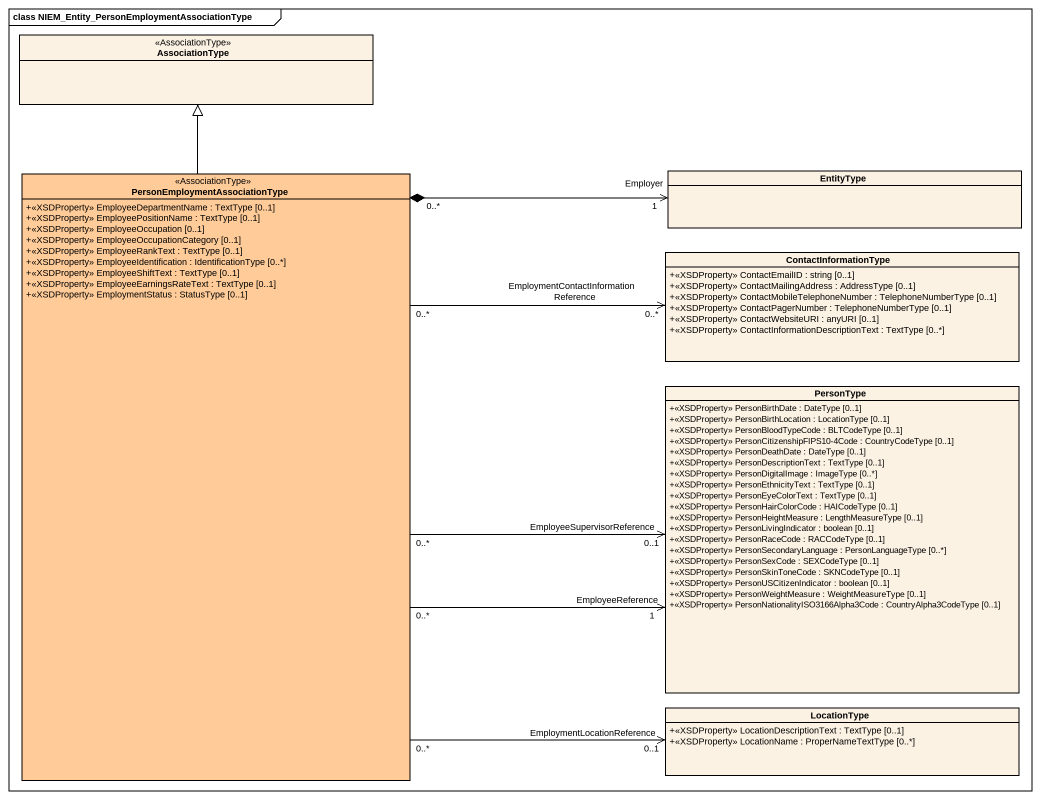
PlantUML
@startuml
mainframe class NIEM_Entity_PersonEmploymentAssociationType
hide circle
hide empty members
skinparam classAttributeIconSize 0
class AssociationType <<AssociationType>>
class "PersonEmploymentAssociationType" as PersonEmploymentAssociationT <<AssociationType>> #FFCC99 {
  +<<XSDProperty>> EmployeeDepartmentName : TextType [0..1]
  +<<XSDProperty>> EmployeePositionName : TextType [0..1]
  +<<XSDProperty>> EmployeeOccupation [0..1]
  +<<XSDProperty>> EmployeeOccupationCategory [0..1]
  +<<XSDProperty>> EmployeeRankText : TextType [0..1]
  +<<XSDProperty>> EmployeeIdentification : IdentificationType [0..*]
  +<<XSDProperty>> EmployeeShiftText : TextType [0..1]
  +<<XSDProperty>> EmployeeEarningsRateText : TextType [0..1]
  +<<XSDProperty>> EmploymentStatus : StatusType [0..1]
}
class EntityType
class ContactInformationType {
  +<<XSDProperty>> ContactEmailID : string [0..1]
  +<<XSDProperty>> ContactMailingAddress : AddressType [0..1]
  +<<XSDProperty>> ContactMobileTelephoneNumber : TelephoneNumberType [0..1]
  +<<XSDProperty>> ContactPagerNumber : TelephoneNumberType [0..1]
  +<<XSDProperty>> ContactWebsiteURI : anyURI [0..1]
  +<<XSDProperty>> ContactInformationDescriptionText : TextType [0..*]
}
class PersonType {
  +<<XSDProperty>> PersonBirthDate : DateType [0..1]
  +<<XSDProperty>> PersonBirthLocation : LocationType [0..1]
  +<<XSDProperty>> PersonBloodTypeCode : BLTCodeType [0..1]
  +<<XSDProperty>> PersonCitizenshipFIPS10-4Code : CountryCodeType [0..1]
  +<<XSDProperty>> PersonDeathDate : DateType [0..1]
  +<<XSDProperty>> PersonDescriptionText : TextType [0..1]
  +<<XSDProperty>> PersonDigitalImage : ImageType [0..*]
  +<<XSDProperty>> PersonEthnicityText : TextType [0..1]
  +<<XSDProperty>> PersonEyeColorText : TextType [0..1]
  +<<XSDProperty>> PersonHairColorCode : HAICodeType [0..1]
  +<<XSDProperty>> PersonHeightMeasure : LengthMeasureType [0..1]
  +<<XSDProperty>> PersonLivingIndicator : boolean [0..1]
  +<<XSDProperty>> PersonRaceCode : RACCodeType [0..1]
  +<<XSDProperty>> PersonSecondaryLanguage : PersonLanguageType [0..*]
  +<<XSDProperty>> PersonSexCode : SEXCodeType [0..1]
  +<<XSDProperty>> PersonSkinToneCode : SKNCodeType [0..1]
  +<<XSDProperty>> PersonUSCitizenIndicator : boolean [0..1]
  +<<XSDProperty>> PersonWeightMeasure : WeightMeasureType [0..1]
  +<<XSDProperty>> PersonNationalityISO3166Alpha3Code : CountryAlpha3CodeType [0..1]
}
class LocationType {
  +<<XSDProperty>> LocationDescriptionText : TextType [0..1]
  +<<XSDProperty>> LocationName : ProperNameTextType [0..*]
}
PersonEmploymentAssociationT -up-|> AssociationType
PersonEmploymentAssociationT "0..*" *-right-> "Employer\n1" EntityType
PersonEmploymentAssociationT "0..*" -right-> "EmploymentContactInformationReference\n0..*" ContactInformationType
PersonEmploymentAssociationT "0..*" -right-> "EmployeeReference\n1" PersonType
PersonEmploymentAssociationT "0..*" -right-> "EmployeeSupervisorReference\n0..1" PersonType
PersonEmploymentAssociationT "0..*" -right-> "EmploymentLocationReference\n0..1" LocationType
@enduml
